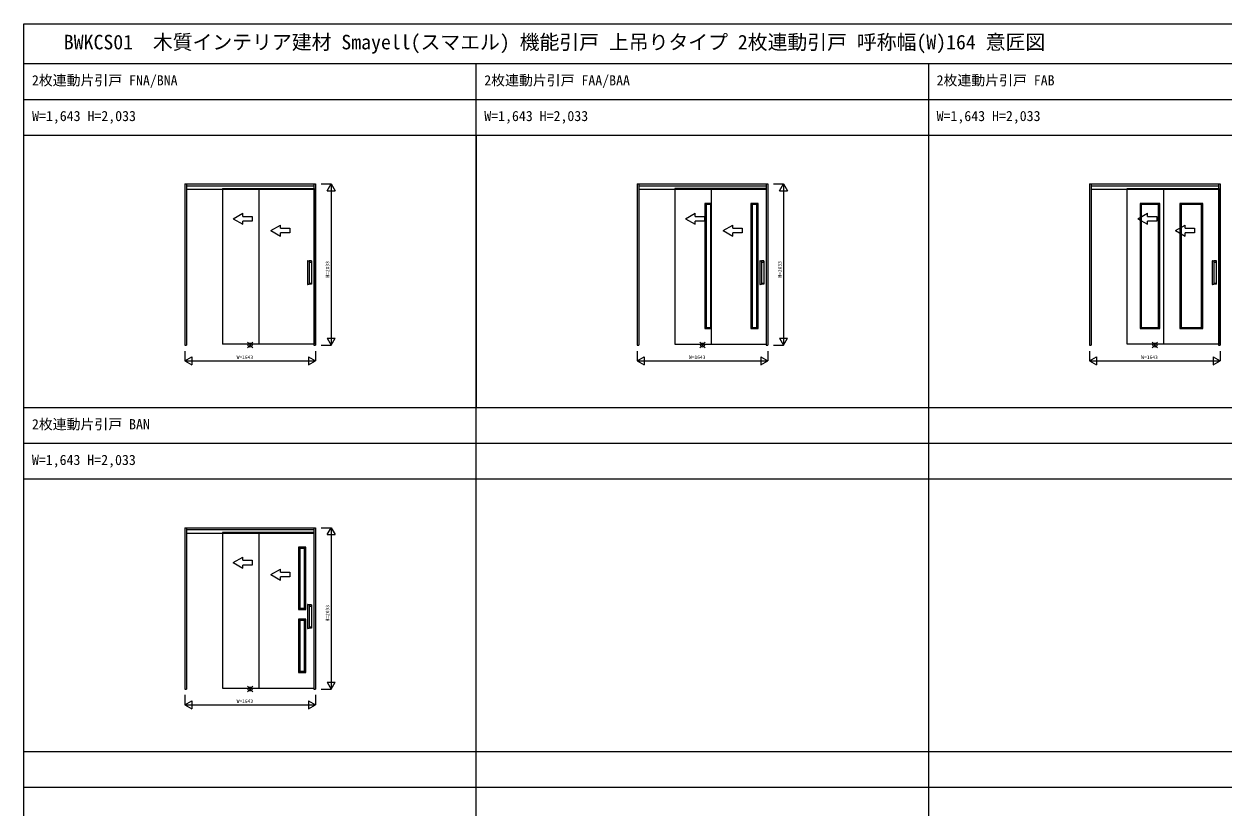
# Model space of a CAD drawing. Units: millimetres, scale not verified. Extents: x -14341 to 14341, y -10000 to 10000.
# Drawn here: x -14341 to 768, y 130 to 10000 of the extents above; entities that cross this region are included whole.
import ezdxf
from ezdxf.enums import TextEntityAlignment as Align

# ---------------------------------------------------------------- set-up
doc = ezdxf.new("R2010")
doc.units = ezdxf.units.MM
doc.header["$LTSCALE"] = 50
for name, color, linetype, lineweight in [('0-0_0', 7, 'Continuous', 18), ('0-1_YKK_F1', 7, 'Continuous', 18), ('0-2_YKK_N1', 2, 'Continuous', 18), ('0-5_YKK_IN', 1, 'Continuous', 18), ('0-6_PARTS1', 4, 'Continuous', 18)]:
    doc.layers.add(name, color=color, linetype=linetype, lineweight=lineweight)
doc.styles.add('ＭＳ ゴシック', font='')
doc.styles.get('ＭＳ ゴシック').set_extended_font_data('MS Gothic')

msp = doc.modelspace()

# ---------------------------------------------------------------- linework, layer by layer
at = {"layer": '0-0_0'}
msp.add_line((-8640.51, 8600), (-8640.51, 5165), dxfattribs=at)
at = {"layer": '0-1_YKK_F1'}
for p, q in [((-14340.51, 10000), (14340.51, 10000)), ((-14340.51, -10000), (-14340.51, 10000)), ((-14340.51, 9500), (14159.49, 9500)), ((-8640.51, -10000), (-8640.51, 9500)), ((-2940.51, -10000), (-2940.51, 9500)), ((-14340.51, 9050), (14159.49, 9050)), ((-14340.51, 8600), (14159.49, 8600)), ((-14340.51, 5165), (14159.49, 5165)), ((-14340.51, 4715), (14159.49, 4715)), ((-14340.51, 4265), (14159.49, 4265)), ((-14340.51, 830), (14159.49, 830)), ((-14340.51, 380), (14159.49, 380))]:
    msp.add_line(p, q, dxfattribs=at)
at = {"layer": '0-2_YKK_N1'}
for p, q in [((-10594.01, 7985.5), (-10469.01, 7985.5)), ((-10519.01, 7898.9), (-10419.01, 7898.9)), ((-10469.01, 7985.5), (-10469.01, 5952.5)), ((-4894.01, 7985.5), (-4769.01, 7985.5)), ((-4819.01, 7898.9), (-4719.01, 7898.9)), ((-4769.01, 7985.5), (-4769.01, 5952.5)), ((-10594.01, 5952.5), (-10469.01, 5952.5)), ((-10519.01, 6039.1), (-10419.01, 6039.1)), ((-4894.01, 5952.5), (-4769.01, 5952.5)), ((-4819.01, 6039.1), (-4719.01, 6039.1)), ((-12312.01, 5752.5), (-12225.41, 5802.5)), ((-12312.01, 5752.5), (-12225.41, 5702.5)), ((-12225.41, 5802.5), (-12225.41, 5702.5)), ((-10755.61, 5802.5), (-10669.01, 5752.5)), ((-10669.01, 5877.5), (-10669.01, 5752.5)), ((-6612.01, 5752.5), (-6525.41, 5802.5)), ((-6612.01, 5752.5), (-6525.41, 5702.5)), ((-6525.41, 5802.5), (-6525.41, 5702.5)), ((-5055.61, 5802.5), (-4969.01, 5752.5)), ((-4969.01, 5877.5), (-4969.01, 5752.5)), ((-912.01, 5752.5), (-825.41, 5802.5)), ((-912.01, 5752.5), (-825.41, 5702.5)), ((-825.41, 5802.5), (-825.41, 5702.5)), ((644.39, 5802.5), (730.99, 5752.5)), ((730.99, 5877.5), (730.99, 5752.5)), ((-10594.01, 3650.5), (-10469.01, 3650.5)), ((-10469.01, 3650.5), (-10469.01, 1617.5)), ((-10519.01, 3563.9), (-10419.01, 3563.9)), ((-10519.01, 1704.1), (-10419.01, 1704.1)), ((-10669.01, 1542.5), (-10669.01, 1417.5)), ((-10594.01, 1617.5), (-10469.01, 1617.5)), ((-12312.01, 1417.5), (-12225.41, 1467.5)), ((-12312.01, 1417.5), (-12225.41, 1367.5)), ((-12225.41, 1467.5), (-12225.41, 1367.5)), ((-10755.61, 1467.5), (-10669.01, 1417.5))]:
    msp.add_line(p, q, dxfattribs=at)
for points in [[(-10519.01, 7898.9), (-10469.01, 7985.5), (-10419.01, 7898.9)], [(-4819.01, 7898.9), (-4769.01, 7985.5), (-4719.01, 7898.9)], [(-10519.01, 6039.1), (-10469.01, 5952.5), (-10419.01, 6039.1)], [(-4819.01, 6039.1), (-4769.01, 5952.5), (-4719.01, 6039.1)], [(-12312.01, 5877.5), (-12312.01, 5752.5), (-10669.01, 5752.5)], [(-10755.61, 5802.5), (-10755.61, 5702.5), (-10669.01, 5752.5)], [(-6612.01, 5877.5), (-6612.01, 5752.5), (-4969.01, 5752.5)], [(-5055.61, 5802.5), (-5055.61, 5702.5), (-4969.01, 5752.5)], [(-912.01, 5877.5), (-912.01, 5752.5), (730.99, 5752.5)], [(644.39, 5802.5), (644.39, 5702.5), (730.99, 5752.5)], [(-10519.01, 3563.9), (-10469.01, 3650.5), (-10419.01, 3563.9)], [(-10519.01, 1704.1), (-10469.01, 1617.5), (-10419.01, 1704.1)], [(-12312.01, 1542.5), (-12312.01, 1417.5), (-10669.01, 1417.5)], [(-10755.61, 1467.5), (-10755.61, 1367.5), (-10669.01, 1417.5)]]:
    msp.add_lwpolyline(points, dxfattribs=at)
at = {"layer": '0-5_YKK_IN'}
for p, q in [((-11525.86, 5917.14), (-11455.15, 5987.86)), ((-11525.86, 5987.86), (-11455.15, 5917.14)), ((-5825.86, 5917.14), (-5755.15, 5987.86)), ((-5825.86, 5987.86), (-5755.15, 5917.14)), ((-125.86, 5917.14), (-55.15, 5987.86)), ((-125.86, 5987.86), (-55.15, 5917.14)), ((-11525.86, 1582.14), (-11455.15, 1652.86)), ((-11525.86, 1652.86), (-11455.15, 1582.14))]:
    msp.add_line(p, q, dxfattribs=at)
for centre in [(-11490.51, 5952.5), (-5790.51, 5952.5), (-90.51, 5952.5), (-11490.51, 1617.5)]:
    msp.add_circle(centre, 25, dxfattribs=at)
at = {"layer": '0-6_PARTS1'}
for p, q in [((-12312.01, 7985.5), (-10669.01, 7985.5)), ((-12312.01, 7985.5), (-12312.01, 5952.5)), ((-12292.01, 7985.5), (-12292.01, 5952.5)), ((-12292.01, 7961.5), (-10689.01, 7961.5)), ((-12292.01, 7918.5), (-10689.01, 7918.5)), ((-11837.51, 7927), (-11379.51, 7927)), ((-11837.51, 7927), (-11837.51, 5964.5)), ((-11379.51, 7927), (-10685.51, 7927)), ((-11379.51, 7927), (-11379.51, 5964.5)), ((-10689.01, 7985.5), (-10689.01, 5952.5)), ((-10685.51, 7927), (-10685.51, 5964.5)), ((-10669.01, 7985.5), (-10669.01, 5952.5)), ((-6612.01, 7985.5), (-4969.01, 7985.5)), ((-6612.01, 7985.5), (-6612.01, 5952.5)), ((-6592.01, 7985.5), (-6592.01, 5952.5)), ((-6592.01, 7961.5), (-4989.01, 7961.5)), ((-6592.01, 7918.5), (-4989.01, 7918.5)), ((-4989.01, 7985.5), (-4989.01, 5952.5)), ((-4985.51, 5964.5), (-4985.51, 7927)), ((-4969.01, 7985.5), (-4969.01, 5952.5)), ((-912.01, 7985.5), (730.99, 7985.5)), ((-912.01, 7985.5), (-912.01, 5952.5)), ((-892.01, 7985.5), (-892.01, 5952.5)), ((-892.01, 7961.5), (710.99, 7961.5)), ((-892.01, 7918.5), (710.99, 7918.5)), ((-437.51, 7927), (23.49, 7927)), ((-437.51, 5964.5), (-437.51, 7927)), ((23.49, 5964.5), (23.49, 7927)), ((710.99, 7985.5), (710.99, 5952.5)), ((730.99, 7985.5), (730.99, 5952.5)), ((-5761.01, 7738.5), (-5761.01, 6160)), ((-5679.51, 7738.5), (-5761.01, 7738.5)), ((-5745.01, 7722.5), (-5761.01, 7738.5)), ((-5745.01, 7722.5), (-5745.01, 6176)), ((-5685.01, 7722.5), (-5745.01, 7722.5)), ((-5685.01, 7722.5), (-5679.51, 7728)), ((-5180.01, 7738.5), (-5180.01, 6160)), ((-5088.01, 7738.5), (-5180.01, 7738.5)), ((-5164.01, 7722.5), (-5180.01, 7738.5)), ((-5164.01, 7722.5), (-5164.01, 6176)), ((-5104.01, 7722.5), (-5164.01, 7722.5)), ((-5104.01, 7722.5), (-5088.01, 7738.5)), ((-276.84, 7738.5), (-276.84, 6160)), ((-27.17, 7738.5), (-276.84, 7738.5)), ((-260.84, 7722.5), (-276.84, 7738.5)), ((-260.84, 7722.5), (-260.84, 6176)), ((-43.17, 7722.5), (-260.84, 7722.5)), ((-43.17, 7722.5), (-27.17, 7738.5)), ((224.16, 7738.5), (224.16, 6160)), ((513.83, 7738.5), (224.16, 7738.5)), ((240.16, 7722.5), (224.16, 7738.5)), ((240.16, 7722.5), (240.16, 6176)), ((497.83, 7722.5), (240.16, 7722.5)), ((497.83, 7722.5), (513.83, 7738.5)), ((-11703.42, 7545.38), (-11583.42, 7614.67)), ((-11583.42, 7575.38), (-11583.42, 7614.67)), ((-6003.42, 7545.38), (-5883.42, 7614.67)), ((-5883.42, 7575.38), (-5883.42, 7614.67)), ((-303.42, 7545.38), (-183.42, 7614.67)), ((-183.42, 7575.38), (-183.42, 7614.67)), ((-11703.42, 7545.38), (-11583.42, 7476.1)), ((-11583.42, 7476.1), (-11583.42, 7515.38)), ((-11229.51, 7395.38), (-11109.51, 7464.67)), ((-11109.51, 7425.38), (-11109.51, 7464.67)), ((-6003.42, 7545.38), (-5883.42, 7476.1)), ((-5883.42, 7476.1), (-5883.42, 7515.38)), ((-5529.51, 7395.38), (-5409.51, 7464.67)), ((-5409.51, 7425.38), (-5409.51, 7464.67)), ((-303.42, 7545.38), (-183.42, 7476.1)), ((-183.42, 7476.1), (-183.42, 7515.38)), ((170.49, 7395.38), (290.49, 7464.67)), ((290.49, 7425.38), (290.49, 7464.67)), ((-11229.51, 7395.38), (-11109.51, 7326.1)), ((-11109.51, 7326.1), (-11109.51, 7365.38)), ((-5529.51, 7395.38), (-5409.51, 7326.1)), ((-5409.51, 7326.1), (-5409.51, 7365.38)), ((170.49, 7395.38), (290.49, 7326.1)), ((290.49, 7326.1), (290.49, 7365.38)), ((-10767.51, 7014.38), (-10767.51, 6718.38)), ((-10765.51, 7016.38), (-10765.35, 7016.38)), ((-10765.35, 7016.38), (-10747.67, 7016.38)), ((-10747.67, 7016.38), (-10747.51, 7016.38)), ((-10715.66, 7014.38), (-10745.51, 7014.38)), ((-10745.51, 7014.38), (-10745.51, 6718.38)), ((-10720.31, 7014.22), (-10745.51, 7014.22)), ((-10745.51, 6998.24), (-10720.31, 6998.24)), ((-10719.23, 6999.23), (-10719.23, 7013.22)), ((-10714.63, 7013.38), (-10714.64, 7013.38)), ((-10714.63, 6719.39), (-10714.63, 7013.38)), ((-5067.51, 7014.38), (-5067.51, 6718.38)), ((-5065.51, 7016.38), (-5065.35, 7016.38)), ((-5065.35, 7016.38), (-5047.67, 7016.38)), ((-5047.67, 7016.38), (-5047.51, 7016.38)), ((-5015.66, 7014.38), (-5045.51, 7014.38)), ((-5045.51, 7014.38), (-5045.51, 6718.38)), ((-5020.31, 7014.22), (-5045.51, 7014.22)), ((-5045.51, 6998.24), (-5020.31, 6998.24)), ((-5019.23, 6999.23), (-5019.23, 7013.22)), ((-5014.63, 7013.38), (-5014.64, 7013.38)), ((-5014.63, 6719.39), (-5014.63, 7013.38)), ((632.49, 7014.38), (632.49, 6718.38)), ((634.49, 7016.38), (634.65, 7016.38)), ((634.65, 7016.38), (652.33, 7016.38)), ((652.33, 7016.38), (652.49, 7016.38)), ((684.34, 7014.38), (654.49, 7014.38)), ((654.49, 7014.38), (654.49, 6718.38)), ((679.69, 7014.22), (654.49, 7014.22)), ((654.49, 6998.24), (679.69, 6998.24)), ((680.77, 6999.23), (680.77, 7013.22)), ((685.37, 7013.38), (685.36, 7013.38)), ((685.37, 6719.39), (685.37, 7013.38)), ((-10714.63, 6866.38), (-10715.57, 6866.38)), ((-5014.63, 6866.38), (-5015.57, 6866.38)), ((685.37, 6866.38), (684.43, 6866.38)), ((-10765.35, 6716.38), (-10765.51, 6716.38)), ((-10747.67, 6716.38), (-10765.35, 6716.38)), ((-10747.51, 6716.38), (-10747.67, 6716.38)), ((-10745.51, 6734.53), (-10720.31, 6734.53)), ((-10720.31, 6718.55), (-10745.51, 6718.55)), ((-10715.66, 6718.39), (-10745.51, 6718.39)), ((-10719.23, 6719.55), (-10719.23, 6733.54)), ((-10714.63, 6719.39), (-10714.64, 6719.39)), ((-5065.35, 6716.38), (-5065.51, 6716.38)), ((-5047.67, 6716.38), (-5065.35, 6716.38)), ((-5047.51, 6716.38), (-5047.67, 6716.38)), ((-5045.51, 6734.53), (-5020.31, 6734.53)), ((-5020.31, 6718.55), (-5045.51, 6718.55)), ((-5015.66, 6718.39), (-5045.51, 6718.39)), ((-5019.23, 6719.55), (-5019.23, 6733.54)), ((-5014.63, 6719.39), (-5014.64, 6719.39)), ((634.65, 6716.38), (634.49, 6716.38)), ((652.33, 6716.38), (634.65, 6716.38)), ((652.49, 6716.38), (652.33, 6716.38)), ((654.49, 6734.53), (679.69, 6734.53)), ((679.69, 6718.55), (654.49, 6718.55)), ((684.34, 6718.39), (654.49, 6718.39)), ((680.77, 6719.55), (680.77, 6733.54)), ((685.37, 6719.39), (685.36, 6719.39)), ((-5745.01, 6176), (-5761.01, 6160)), ((-5761.01, 6160), (-5679.51, 6160)), ((-5685.01, 6176), (-5679.51, 6170.5)), ((-5164.01, 6176), (-5180.01, 6160)), ((-5104.01, 6176), (-5088.01, 6160)), ((-260.84, 6176), (-276.84, 6160)), ((-43.17, 6176), (-27.17, 6160)), ((240.16, 6176), (224.16, 6160)), ((497.83, 6176), (513.83, 6160)), ((-12312.01, 5952.5), (-12292.01, 5952.5)), ((-11379.51, 5964.5), (-11837.51, 5964.5)), ((-10685.51, 5964.5), (-11379.51, 5964.5)), ((-10689.01, 5952.5), (-10669.01, 5952.5)), ((-6612.01, 5952.5), (-6592.01, 5952.5)), ((-6137.51, 5964.5), (-5679.51, 5964.5)), ((-5679.51, 5964.5), (-4985.51, 5964.5)), ((-4989.01, 5952.5), (-4969.01, 5952.5)), ((-912.01, 5952.5), (-892.01, 5952.5)), ((23.49, 5964.5), (-437.51, 5964.5)), ((714.49, 5964.5), (23.49, 5964.5)), ((710.99, 5952.5), (730.99, 5952.5)), ((-12312.01, 3650.5), (-10669.01, 3650.5)), ((-12312.01, 3650.5), (-12312.01, 1617.5)), ((-12292.01, 3650.5), (-12292.01, 1617.5)), ((-12292.01, 3626.5), (-10689.01, 3626.5)), ((-10689.01, 3650.5), (-10689.01, 1617.5)), ((-10669.01, 3650.5), (-10669.01, 1617.5)), ((-12292.01, 3583.5), (-10689.01, 3583.5)), ((-10685.51, 1629.5), (-10685.51, 3592)), ((-10880.01, 3403.5), (-10880.01, 2619)), ((-10788.01, 3403.5), (-10880.01, 3403.5)), ((-10864.01, 3387.5), (-10880.01, 3403.5)), ((-10864.01, 3387.5), (-10864.01, 2635)), ((-10804.01, 3387.5), (-10864.01, 3387.5)), ((-10804.01, 3387.5), (-10788.01, 3403.5)), ((-11703.42, 3210.38), (-11583.42, 3279.67)), ((-11703.42, 3210.38), (-11583.42, 3141.1)), ((-11583.42, 3240.38), (-11583.42, 3279.67)), ((-11583.42, 3141.1), (-11583.42, 3180.38)), ((-11229.51, 3060.38), (-11109.51, 3129.67)), ((-11229.51, 3060.38), (-11109.51, 2991.1)), ((-11109.51, 3090.38), (-11109.51, 3129.67)), ((-11109.51, 2991.1), (-11109.51, 3030.38)), ((-10864.01, 2635), (-10880.01, 2619)), ((-10804.01, 2635), (-10788.01, 2619)), ((-10767.51, 2679.38), (-10767.51, 2383.38)), ((-10765.51, 2681.38), (-10765.35, 2681.38)), ((-10765.35, 2681.38), (-10747.67, 2681.38)), ((-10747.67, 2681.38), (-10747.51, 2681.38)), ((-10715.66, 2679.38), (-10745.51, 2679.38)), ((-10745.51, 2679.38), (-10745.51, 2383.38)), ((-10720.31, 2679.22), (-10745.51, 2679.22)), ((-10745.51, 2663.24), (-10720.31, 2663.24)), ((-10719.23, 2664.23), (-10719.23, 2678.22)), ((-10714.63, 2678.38), (-10714.64, 2678.38)), ((-10714.63, 2384.39), (-10714.63, 2678.38)), ((-10880.01, 2499), (-10880.01, 1825)), ((-10788.01, 2499), (-10880.01, 2499)), ((-10864.01, 2483), (-10880.01, 2499)), ((-10864.01, 2483), (-10864.01, 1841)), ((-10804.01, 2483), (-10864.01, 2483)), ((-10804.01, 2483), (-10788.01, 2499)), ((-10714.63, 2531.38), (-10715.57, 2531.38)), ((-10765.35, 2381.38), (-10765.51, 2381.38)), ((-10747.67, 2381.38), (-10765.35, 2381.38)), ((-10747.51, 2381.38), (-10747.67, 2381.38)), ((-10745.51, 2399.53), (-10720.31, 2399.53)), ((-10720.31, 2383.55), (-10745.51, 2383.55)), ((-10715.66, 2383.39), (-10745.51, 2383.39)), ((-10719.23, 2384.55), (-10719.23, 2398.54)), ((-10714.63, 2384.39), (-10714.64, 2384.39)), ((-10864.01, 1841), (-10880.01, 1825)), ((-10804.01, 1841), (-10788.01, 1825)), ((-12312.01, 1617.5), (-12292.01, 1617.5)), ((-11837.51, 1629.5), (-11379.51, 1629.5)), ((-11379.51, 1629.5), (-10685.51, 1629.5)), ((-10689.01, 1617.5), (-10669.01, 1617.5))]:
    msp.add_line(p, q, dxfattribs=at)
for points in [[(-5679.51, 7927), (-6137.51, 7927), (-6137.51, 5964.5)], [(-4985.51, 7927), (-5679.51, 7927), (-5679.51, 5964.5)], [(23.49, 7927), (714.49, 7927), (714.49, 5964.5)], [(-5745.01, 6176), (-5685.01, 6176), (-5685.01, 7722.5)], [(-5180.01, 6160), (-5088.01, 6160), (-5088.01, 7738.5)], [(-5164.01, 6176), (-5104.01, 6176), (-5104.01, 7722.5)], [(-276.84, 6160), (-27.17, 6160), (-27.17, 7738.5)], [(-260.84, 6176), (-43.17, 6176), (-43.17, 7722.5)], [(224.16, 6160), (513.83, 6160), (513.83, 7738.5)], [(240.16, 6176), (497.83, 6176), (497.83, 7722.5)], [(-11583.42, 7575.38), (-11463.42, 7575.38), (-11463.42, 7515.38), (-11583.42, 7515.38)], [(-5883.42, 7575.38), (-5763.42, 7575.38), (-5763.42, 7515.38), (-5883.42, 7515.38)], [(-183.42, 7575.38), (-63.42, 7575.38), (-63.42, 7515.38), (-183.42, 7515.38)], [(-11109.51, 7425.38), (-10989.51, 7425.38), (-10989.51, 7365.38), (-11109.51, 7365.38)], [(-5409.51, 7425.38), (-5289.51, 7425.38), (-5289.51, 7365.38), (-5409.51, 7365.38)], [(290.49, 7425.38), (410.49, 7425.38), (410.49, 7365.38), (290.49, 7365.38)], [(-11379.51, 3592), (-11837.51, 3592), (-11837.51, 1629.5)], [(-10685.51, 3592), (-11379.51, 3592), (-11379.51, 1629.5)], [(-10880.01, 2619), (-10788.01, 2619), (-10788.01, 3403.5)], [(-10864.01, 2635), (-10804.01, 2635), (-10804.01, 3387.5)], [(-11583.42, 3240.38), (-11463.42, 3240.38), (-11463.42, 3180.38), (-11583.42, 3180.38)], [(-11109.51, 3090.38), (-10989.51, 3090.38), (-10989.51, 3030.38), (-11109.51, 3030.38)], [(-10880.01, 1825), (-10788.01, 1825), (-10788.01, 2499)], [(-10864.01, 1841), (-10804.01, 1841), (-10804.01, 2483)]]:
    msp.add_lwpolyline(points, dxfattribs=at)
for centre, start, end in [((-10765.51, 7014.38), 90, 180), ((-10747.51, 7014.38), 0, 90), ((-5065.51, 7014.38), 90, 180), ((-5047.51, 7014.38), 0, 90), ((634.49, 7014.38), 90, 180), ((652.49, 7014.38), 0, 90), ((-10765.51, 6718.38), 180, 270), ((-10747.51, 6718.38), 270, 0), ((-5065.51, 6718.38), 180, 270), ((-5047.51, 6718.38), 270, 0), ((634.49, 6718.38), 180, 270), ((652.49, 6718.38), 270, 0), ((-10765.51, 2679.38), 90, 180), ((-10747.51, 2679.38), 0, 90), ((-10765.51, 2383.38), 180, 270), ((-10747.51, 2383.38), 270, 0)]:
    msp.add_arc(centre, 2, start, end, dxfattribs=at)

# ---------------------------------------------------------------- texts
at = {"layer": '0-0_0', "style": 'ＭＳ ゴシック'}
for s, height, p in [('BWKCS01  木質インテリア建材 Smayell(スマエル) 機能引戸 上吊りタイプ 2枚連動引戸 呼称幅(W)164 意匠図', 183.3, (-13838.51, 9625)), ('2枚連動片引戸 FNA/BNA', 128.3, (-14240.51, 9187.5)), ('2枚連動片引戸 FAA/BAA', 128.3, (-8540.51, 9187.5)), ('2枚連動片引戸 FAB', 128.3, (-2840.51, 9187.5)), ('W=1,643 H=2,033', 128.3, (-14238.51, 8737.5)), ('W=1,643 H=2,033', 128.3, (-8540.51, 8737.5)), ('W=1,643 H=2,033', 128.3, (-2840.51, 8737.5)), ('2枚連動片引戸 BAN', 128.3, (-14240.51, 4852.5)), ('W=1,643 H=2,033', 128.3, (-14240.51, 4402.5))]:
    msp.add_text(s, height=height, dxfattribs=at).set_placement(p, align=Align.BOTTOM_LEFT)
at = {"layer": '0-2_YKK_N1', "color": 7, "style": 'ＭＳ ゴシック'}
for p in [(-10481.01, 6804), (-4781.01, 6804), (-10481.01, 2469)]:
    msp.add_text('H=2033', height=43.99, rotation=90, dxfattribs=at).set_placement(p, align=Align.BOTTOM_LEFT)
for p in [(-11660.51, 5764.5), (-5960.51, 5764.5), (-260.51, 5764.5), (-11660.51, 1429.5)]:
    msp.add_text('W=1643', height=43.99, dxfattribs=at).set_placement(p, align=Align.BOTTOM_LEFT)

doc.saveas('drawing.dxf')
